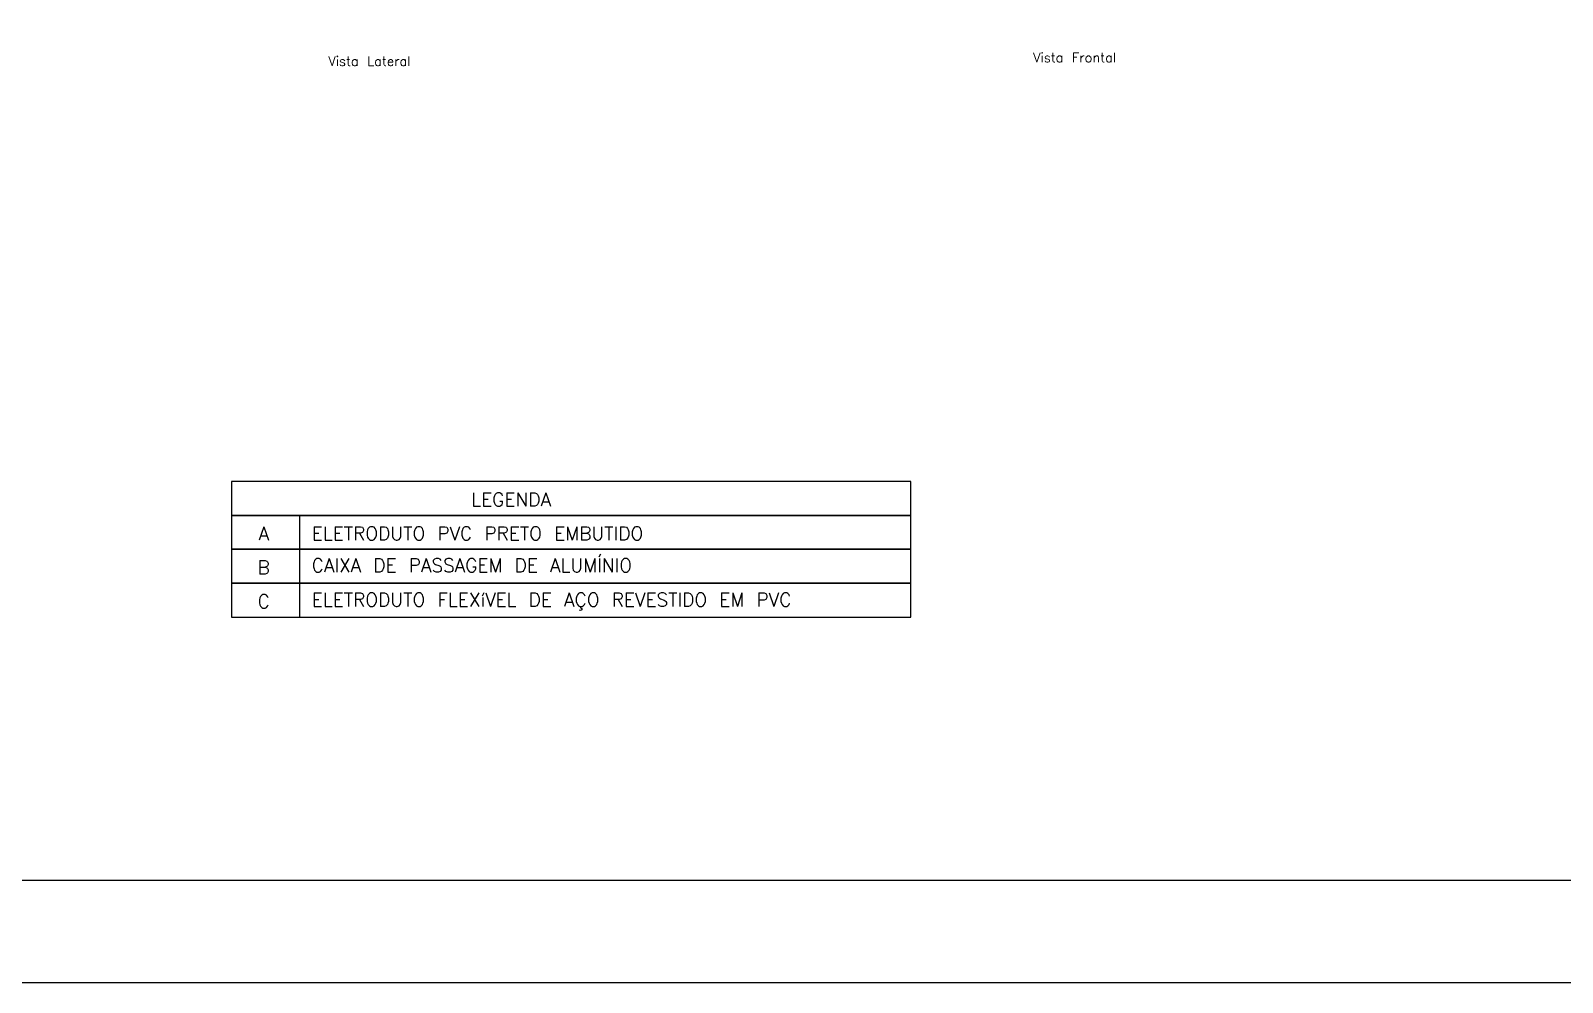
# Model space of a CAD drawing. Header units: millimetres. Extents: x 100 to 940, y 100 to 694.
# Drawn here: x 489 to 714.5, y 100 to 240.1 of the extents above; entities that cross this region are included whole.
import ezdxf
from ezdxf.enums import TextEntityAlignment as Align

# ---------------------------------------------------------------- set-up
doc = ezdxf.new("R2010")
doc.units = ezdxf.units.MM
doc.layers.add('SGC-Anotaçoes (Dados da Peça)', color=5, linetype='Continuous', lineweight=0)
doc.styles.add('SGC_Anotaçoes_Dados_da_Peça', font='txt.shx')

msp = doc.modelspace()

# ---------------------------------------------------------------- linework, layer by layer
at = {"color": 4}
for p, q in [((518.58, 173.77), (518.58, 168.77)), ((618.58, 173.77), (518.58, 173.77)), ((618.58, 168.77), (618.58, 173.77)), ((518.58, 168.77), (568.58, 168.77)), ((518.58, 168.77), (518.58, 163.77)), ((618.58, 168.77), (518.58, 168.77)), ((528.58, 168.77), (528.58, 163.77)), ((568.58, 168.77), (618.58, 168.77)), ((618.58, 163.77), (618.58, 168.77)), ((518.58, 163.77), (568.58, 163.77)), ((518.58, 163.77), (518.58, 158.77)), ((618.58, 163.77), (518.58, 163.77)), ((528.58, 163.77), (528.58, 158.77)), ((568.58, 163.77), (618.58, 163.77)), ((618.58, 158.77), (618.58, 163.77)), ((518.58, 158.77), (568.58, 158.77)), ((518.58, 158.77), (568.58, 158.77)), ((518.58, 158.77), (518.58, 153.77)), ((618.58, 158.77), (518.58, 158.77)), ((528.58, 158.77), (528.58, 153.77)), ((568.58, 158.77), (618.58, 158.77)), ((568.58, 158.77), (618.58, 158.77)), ((618.58, 153.77), (618.58, 158.77)), ((518.58, 153.77), (568.58, 153.77)), ((568.58, 153.77), (618.58, 153.77))]:
    msp.add_line(p, q, dxfattribs=at)
for points in [[(100, 100), (940, 100), (940, 693.94), (100, 693.94)], [(150, 679), (925, 679), (925, 115), (150, 115)]]:
    msp.add_lwpolyline(points, close=True)

# ---------------------------------------------------------------- texts
at = {"layer": 'SGC-Anotaçoes (Dados da Peça)', "style": 'SGC_Anotaçoes_Dados_da_Peça'}
for s, height, p in [('Vista Frontal', 1.4062, (642.71, 236.18)), ('Vista Lateral', 1.4062, (538.89, 235.65)), ('LEGENDA', 2, (559.74, 171.1)), ('A', 2, (523.33, 166.1)), ('B', 2, (523.33, 161.1)), ('C', 2, (523.33, 156.1))]:
    msp.add_text(s, height=height, dxfattribs=at).set_placement(p, align=Align.MIDDLE_CENTER)
for s, p in [('ELETRODUTO PVC PRETO EMBUTIDO', (530.39, 166.1)), ('CAIXA DE PASSAGEM DE ALUMÍNIO', (530.39, 161.41)), ('ELETRODUTO FLEXíVEL DE AÇO REVESTIDO EM PVC', (530.39, 156.34))]:
    msp.add_text(s, height=2, dxfattribs=at).set_placement(p, align=Align.MIDDLE_LEFT)

doc.saveas('drawing.dxf')
